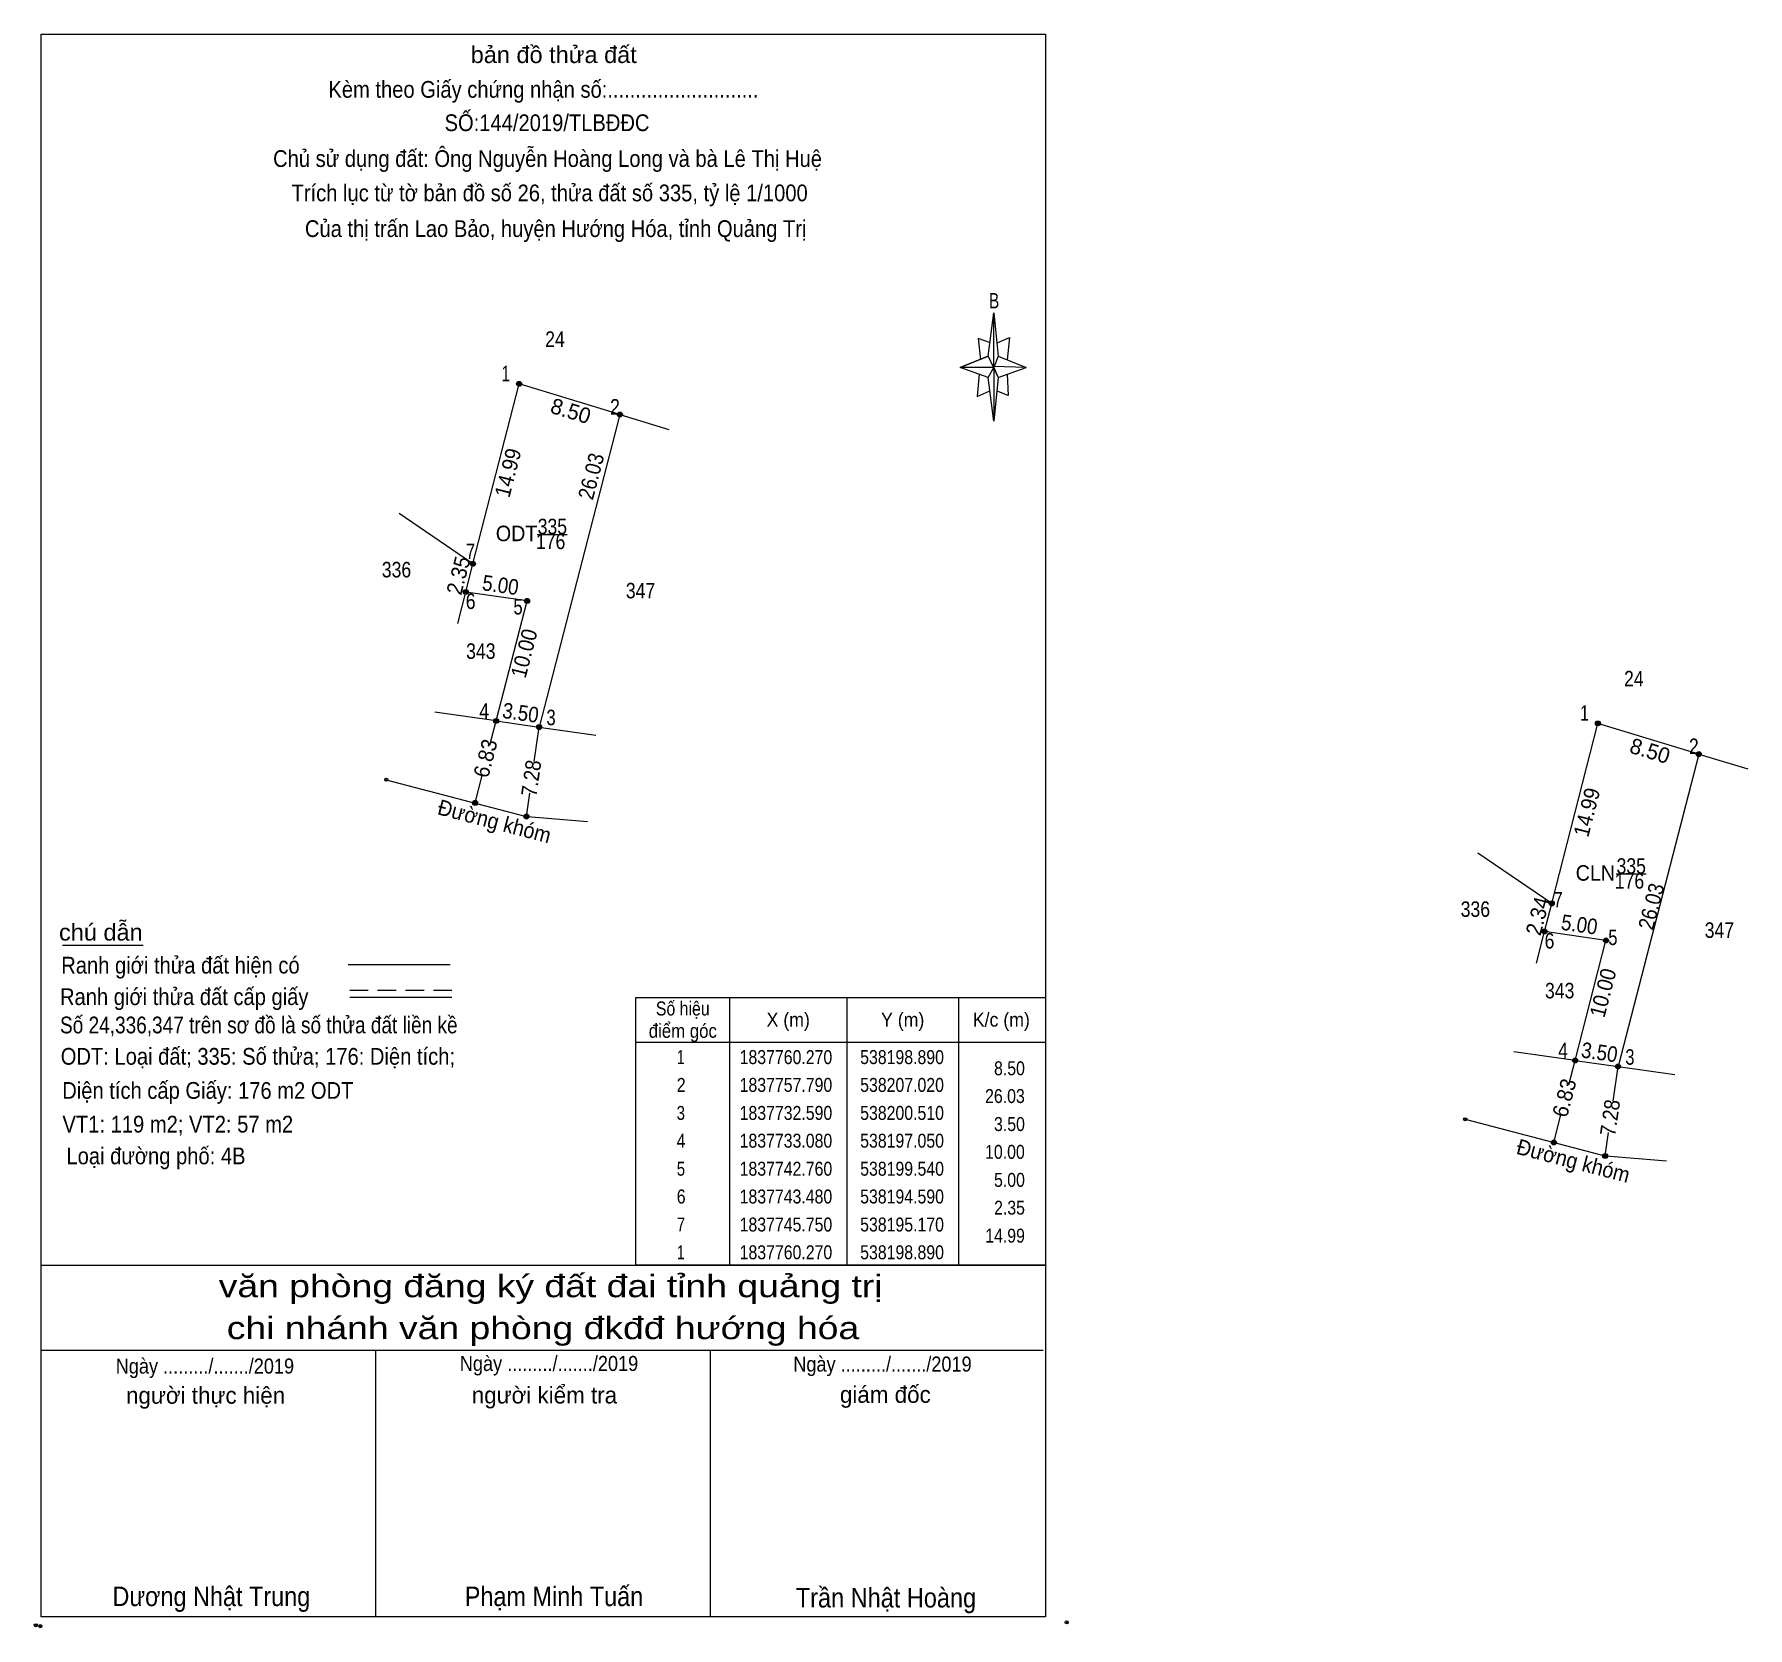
# Model space of a CAD drawing. Header units: metres. Extents: x 538072 to 538211, y 1837687 to 1837815.
import ezdxf
from ezdxf.enums import TextEntityAlignment as Align

# ---------------------------------------------------------------- set-up
doc = ezdxf.new("R2010")
doc.units = ezdxf.units.M
doc.header["$LTSCALE"] = 0.5
doc.header["$PDMODE"] = 32
doc.header["$PDSIZE"] = 0.25
doc.linetypes.add('MEDIUM_DASHED', pattern=[4.5, 3, -1.5])
for name, color, linetype, lineweight in [('17', 7, 'Continuous', 13), ('5', 7, 'Continuous', 13), ('6', 7, 'Continuous', 13), ('63', 7, 'Continuous', 13), ('7', 7, 'Continuous', 13)]:
    doc.layers.add(name, color=color, linetype=linetype, lineweight=lineweight)

msp = doc.modelspace()

# ---------------------------------------------------------------- hatches: boundary and pattern name
at = {"layer": '63'}
for points in [[(538111.78, 1837787.16, 1), (538111.38, 1837787.16, 1)], [(538119.91, 1837784.68, 1), (538119.51, 1837784.68, 1)], [(538108.06, 1837772.64, 1), (538107.66, 1837772.64, 1)], [(538107.48, 1837770.37, 1), (538107.08, 1837770.37, 1)], [(538112.43, 1837769.65, 1), (538112.03, 1837769.65, 1)], [(538109.94, 1837759.97, 1), (538109.54, 1837759.97, 1)], [(538113.4, 1837759.48, 1), (538113, 1837759.48, 1)], [(538198.78, 1837759.78, 1), (538198.38, 1837759.78, 1)], [(538206.91, 1837757.3, 1), (538206.51, 1837757.3, 1)], [(538108.23, 1837753.36, 1), (538107.83, 1837753.36, 1)], [(538112.37, 1837752.27, 1), (538111.97, 1837752.27, 1)], [(538195.06, 1837745.26, 1), (538194.66, 1837745.26, 1)], [(538194.48, 1837742.99, 1), (538194.08, 1837742.99, 1)], [(538199.43, 1837742.27, 1), (538199.03, 1837742.27, 1)], [(538196.94, 1837732.59, 1), (538196.54, 1837732.59, 1)], [(538200.4, 1837732.1, 1), (538200, 1837732.1, 1)], [(538195.23, 1837725.98, 1), (538194.83, 1837725.98, 1)], [(538199.37, 1837724.89, 1), (538198.97, 1837724.89, 1)]]:
    msp.add_hatch(color=256, dxfattribs=at).paths.add_polyline_path(points)

# ---------------------------------------------------------------- linework, layer by layer
at = {"layer": '17'}
msp.add_line((538074.76, 1837741.89), (538081.27, 1837741.89), dxfattribs=at)
at = {"layer": '5'}
for p, q in [((538149.41, 1837789.38), (538149.86, 1837792.88)), ((538149.41, 1837787.66), (538147.16, 1837788.48)), ((538150.22, 1837789.38), (538152.47, 1837788.48)), ((538150.22, 1837787.66), (538149.86, 1837784.16)), ((538150.94, 1837787.94), (538151.03, 1837786.22)), ((538151.03, 1837786.22), (538150.13, 1837786.58)), ((538073.03, 1837716.08), (538154.03, 1837716.08)), ((538073.03, 1837709.24), (538153.85, 1837709.24)), ((538073.03, 1837709.24), (538153.85, 1837709.24)), ((538073.03, 1837709.24), (538153.85, 1837709.24)), ((538100.03, 1837687.73), (538100.03, 1837709.24)), ((538127.03, 1837687.73), (538127.03, 1837709.24))]:
    msp.add_line(p, q, dxfattribs=at)
for points in [[(538073.03, 1837815.35), (538154.03, 1837815.35), (538154.03, 1837687.73), (538073.03, 1837687.73)], [(538149.86, 1837792.88), (538150.22, 1837789.38), (538149.86, 1837788.48)], [(538149.86, 1837788.48), (538147.16, 1837788.48), (538149.41, 1837789.38), (538150.22, 1837787.66), (538152.47, 1837788.48), (538149.86, 1837788.56)], [(538149.86, 1837788.48), (538149.86, 1837784.16), (538149.41, 1837787.66)]]:
    msp.add_lwpolyline(points, close=True, dxfattribs=at)
for points in [[(538149.59, 1837790.46), (538148.6, 1837790.82), (538148.78, 1837789.1)], [(538150.13, 1837790.46), (538151.12, 1837790.9), (538150.94, 1837789.1)], [(538149.86, 1837788.48), (538149.41, 1837789.38), (538147.16, 1837788.48)], [(538149.86, 1837788.48), (538150.22, 1837787.66), (538152.47, 1837788.48)], [(538148.69, 1837787.94), (538148.51, 1837786.14), (538149.5, 1837786.58)], [(538154.03, 1837687.73), (538073.03, 1837687.73), (538073.03, 1837709.24)]]:
    msp.add_lwpolyline(points, dxfattribs=at)
for p in [(538072.61, 1837687.04), (538072.97, 1837686.97)]:
    msp.add_point(p, dxfattribs=at)
at = {"layer": '6'}
for p, q in [((538097.8, 1837740.32), (538106.02, 1837740.32)), ((538097.92, 1837737.69), (538106.15, 1837737.69))]:
    msp.add_line(p, q, dxfattribs=at)
at = {"layer": '6', "linetype": 'MEDIUM_DASHED'}
msp.add_line((538097.92, 1837738.25), (538106.2, 1837738.25), dxfattribs=at)
at = {"layer": '6'}
msp.add_point((538155.74, 1837687.28), dxfattribs=at)
at = {"layer": '63'}
for p, q in [((538128.56, 1837737.68), (538128.56, 1837716.08)), ((538138.01, 1837737.68), (538138.01, 1837716.08)), ((538147.01, 1837737.68), (538147.01, 1837716.08)), ((538121, 1837734.08), (538154.03, 1837734.08))]:
    msp.add_line(p, q, dxfattribs=at)
msp.add_lwpolyline([(538121, 1837737.68), (538154.03, 1837737.68), (538154.03, 1837716.08), (538121, 1837716.08)], close=True, dxfattribs=at)
for centre in [(538111.58, 1837787.16), (538119.71, 1837784.68), (538107.86, 1837772.64), (538107.28, 1837770.37), (538112.23, 1837769.65), (538109.74, 1837759.97), (538113.2, 1837759.48), (538198.58, 1837759.78), (538206.71, 1837757.3), (538108.03, 1837753.36), (538112.17, 1837752.27), (538194.86, 1837745.26), (538194.28, 1837742.99), (538199.23, 1837742.27), (538196.74, 1837732.59), (538200.2, 1837732.1), (538195.03, 1837725.98), (538199.17, 1837724.89)]:
    msp.add_circle(centre, 0.2, dxfattribs=at)
at = {"layer": '7'}
for p, q in [((538107.86, 1837772.64), (538111.58, 1837787.16)), ((538119.71, 1837784.68), (538111.58, 1837787.16)), ((538119.71, 1837784.68), (538123.66, 1837783.48)), ((538107.86, 1837772.64), (538101.9, 1837776.69)), ((538113.04, 1837775.01), (538115.47, 1837775.01)), ((538107.28, 1837770.37), (538107.86, 1837772.64)), ((538106.63, 1837767.83), (538107.28, 1837770.37)), ((538109.74, 1837759.97), (538104.79, 1837760.68)), ((538109.23, 1837758.01), (538109.74, 1837759.97)), ((538109.74, 1837759.97), (538113.2, 1837759.48)), ((538112.8, 1837756.69), (538113.2, 1837759.48)), ((538113.2, 1837759.48), (538117.78, 1837758.83)), ((538194.86, 1837745.26), (538198.58, 1837759.78)), ((538206.71, 1837757.3), (538198.58, 1837759.78)), ((538206.71, 1837757.3), (538200.2, 1837732.1)), ((538206.71, 1837757.3), (538210.66, 1837756.1)), ((538100.87, 1837755.23), (538112.25, 1837752.25)), ((538100.87, 1837755.23), (538112.25, 1837752.25)), ((538108.03, 1837753.36), (538108.6, 1837755.58)), ((538112.17, 1837752.27), (538112.44, 1837754.15)), ((538117.11, 1837751.84), (538112.25, 1837752.25)), ((538194.86, 1837745.26), (538188.9, 1837749.31)), ((538200.04, 1837747.63), (538202.47, 1837747.63)), ((538194.28, 1837742.99), (538194.86, 1837745.26)), ((538193.63, 1837740.45), (538194.28, 1837742.99)), ((538196.74, 1837732.59), (538191.79, 1837733.3)), ((538196.23, 1837730.63), (538196.74, 1837732.59)), ((538196.74, 1837732.59), (538200.2, 1837732.1)), ((538199.8, 1837729.31), (538200.2, 1837732.1)), ((538200.2, 1837732.1), (538204.78, 1837731.45)), ((538187.87, 1837727.85), (538199.25, 1837724.87)), ((538187.87, 1837727.85), (538199.25, 1837724.87)), ((538195.03, 1837725.98), (538195.6, 1837728.2)), ((538199.17, 1837724.89), (538199.44, 1837726.77)), ((538204.11, 1837724.46), (538199.25, 1837724.87))]:
    msp.add_line(p, q, dxfattribs=at)
for points in [[(538119.71, 1837784.68), (538118.2, 1837778.84), (538113.2, 1837759.48)], [(538109.74, 1837759.97), (538112.23, 1837769.65), (538107.28, 1837770.37)], [(538196.74, 1837732.59), (538199.23, 1837742.27), (538194.28, 1837742.99)]]:
    msp.add_lwpolyline(points, dxfattribs=at)
for p in [(538100.87, 1837755.23), (538187.87, 1837727.85)]:
    msp.add_point(p, dxfattribs=at)

# ---------------------------------------------------------------- texts
at = {"layer": '5'}
for s, height, width, p in [('bản đồ thửa đất', 1.35, 1.05, (538114.375, 1837813.03)), ('Kèm theo Giấy chứng nhận số:...........................', 1.35, 0.9, (538113.545, 1837810.23)), ('SỐ:144/2019/TLBĐĐC', 1.35, 0.9, (538113.835, 1837807.54)), ('Chủ sử dụng đất: Ông Nguyễn Hoàng Long và bà Lê Thị Huệ', 1.35, 0.9, (538113.875, 1837804.65)), ('Trích lục từ tờ bản đồ số 26, thửa đất số 335, tỷ lệ 1/1000 ', 1.35, 0.9, (538114.27, 1837801.88)), ('Của thị trấn Lao Bảo, huyện Hướng Hóa, tỉnh Quảng Trị', 1.35, 0.9, (538114.535, 1837799)), ('B', 1.24, 0.75, (538149.885, 1837793.24)), ('văn phòng đăng ký đất đai tỉnh quảng trị', 1.8, 1.25, (538114.125, 1837713.5)), ('chi nhánh văn phòng đkđđ hướng hóa', 1.8, 1.25, (538113.51, 1837710.12)), ('Ngày ........./......./2019', 1.215, 0.9, (538086.245, 1837707.34)), ('Ngày ........./......./2019', 1.215, 0.9, (538113.995, 1837707.55)), ('Ngày ........./......./2019', 1.215, 0.9, (538140.885, 1837707.5)), ('Dương Nhật Trung', 1.57, 0.9, (538086.765, 1837688.59)), ('Phạm Minh Tuấn', 1.57, 0.9, (538114.395, 1837688.59)), ('Trần Nhật Hoàng', 1.575, 0.9, (538141.165, 1837688.48))]:
    msp.add_text(s, height=height, dxfattribs=dict(at, width=width)).set_placement(p, align=Align.CENTER)
for s, p in [('người thực hiện', (538086.3, 1837704.91)), ('người kiểm tra', (538113.625, 1837704.93)), ('giám đốc', (538141.115, 1837704.98))]:
    msp.add_text(s, height=1.35, dxfattribs=at).set_placement(p, align=Align.CENTER)
at = {"layer": '6'}
for s, width, p in [('chú dẫn', 1.05, (538074.48, 1837742.26)), ('Ranh giới thửa đất hiện có ', 0.9, (538074.66, 1837739.6)), ('Ranh giới thửa đất cấp giấy', 0.9, (538074.56, 1837737.06)), ('Số 24,336,347 trên sơ đồ là số thửa đất liền kề', 0.85, (538074.56, 1837734.78)), ('ODT: Loại đất; 335: Số thửa; 176: Diện tích;', 0.9, (538074.62, 1837732.25)), ('Diện tích cấp Giấy: 176 m2 ODT', 0.9, (538074.74, 1837729.5)), ('VT1: 119 m2; VT2: 57 m2', 0.9, (538074.76, 1837726.78)), ('Loại đường phố: 4B', 0.9, (538075.08, 1837724.22))]:
    msp.add_text(s, height=1.35, dxfattribs=dict(at, width=width)).set_placement(p)
at = {"layer": '63'}
for s, height, width, p in [(' 1', 1.25, 0.75, (538110.85, 1837787.37)), (' 2', 1.25, 0.85, (538119.71, 1837784.68)), (' 7', 1.25, 0.8, (538108.03, 1837773.02)), (' 6', 1.25, 0.85, (538108.07, 1837769)), (' 5', 1.25, 0.8, (538111.87, 1837768.56)), (' 4', 1.25, 0.85, (538109.16, 1837760.15)), (' 3', 1.25, 0.8, (538114.53, 1837759.63)), (' 1', 1.25, 0.75, (538197.85, 1837759.99)), (' 2', 1.25, 0.85, (538206.71, 1837757.3)), (' 7', 1.25, 0.8, (538195.74, 1837744.94)), (' 6', 1.25, 0.85, (538195.07, 1837741.62)), (' 5', 1.25, 0.8, (538200.16, 1837741.9)), (' 4', 1.25, 0.85, (538196.16, 1837732.77)), (' 3', 1.25, 0.8, (538201.53, 1837732.25)), ('8.50', 1.125, 0.85, (538152.37, 1837731.4)), ('26.03', 1.125, 0.85, (538152.36, 1837729.16)), ('3.50', 1.125, 0.85, (538152.37, 1837726.9)), ('10.00', 1.125, 0.85, (538152.36, 1837724.66)), ('5.00', 1.125, 0.85, (538152.37, 1837722.4)), ('2.35', 1.12, 0.85, (538152.37, 1837720.16)), ('14.99', 1.125, 0.85, (538152.37, 1837717.9))]:
    msp.add_text(s, height=height, dxfattribs=dict(at, width=width)).set_placement(p, align=Align.RIGHT)
for s, rotation, width, p in [('26.03', 75.515, 0.9, (538117.9953, 1837779.5487)), ('2.35', 75.667, 0.95, (538107.2908, 1837771.5503)), ('26.03', 75.515, 0.9, (538203.4853, 1837744.8587)), ('2.34', 75.667, 0.95, (538194.3272, 1837744.0853))]:
    msp.add_text(s, height=1.25, rotation=rotation, dxfattribs=dict(at, width=width)).set_placement(p, align=Align.CENTER)
for s, width, p in [('Số hiệu', 0.85, (538124.78, 1837736.22)), ('X (m)', 0.95, (538133.285, 1837735.32)), ('Y (m)', 0.95, (538142.515, 1837735.32)), ('K/c (m)', 0.95, (538150.47, 1837735.32)), ('điểm góc', 0.9, (538124.785, 1837734.42)), (' 1', 0.75, (538124.465, 1837732.3)), ('1837760.270', 0.85, (538133.1, 1837732.3)), ('538198.890', 0.85, (538142.465, 1837732.3)), (' 2', 0.85, (538124.475, 1837730.06)), ('1837757.790', 0.85, (538133.1, 1837730.06)), ('538207.020', 0.85, (538142.465, 1837730.06)), (' 3', 0.8, (538124.455, 1837727.8)), ('1837732.590', 0.85, (538133.1, 1837727.8)), ('538200.510', 0.85, (538142.465, 1837727.8)), (' 4', 0.85, (538124.465, 1837725.56)), ('1837733.080', 0.85, (538133.1, 1837725.56)), ('538197.050', 0.85, (538142.465, 1837725.56)), (' 5', 0.8, (538124.465, 1837723.3)), ('1837742.760', 0.85, (538133.1, 1837723.3)), ('538199.540', 0.85, (538142.465, 1837723.3)), (' 6', 0.85, (538124.475, 1837721.06)), ('1837743.480', 0.85, (538133.1, 1837721.06)), ('538194.590', 0.85, (538142.465, 1837721.06)), (' 7', 0.8, (538124.465, 1837718.8)), ('1837745.750', 0.85, (538133.1, 1837718.8)), ('538195.170', 0.85, (538142.465, 1837718.8)), (' 1', 0.75, (538124.465, 1837716.56)), ('1837760.270', 0.85, (538133.1, 1837716.56)), ('538198.890', 0.85, (538142.465, 1837716.56))]:
    msp.add_text(s, height=1.125, dxfattribs=dict(at, width=width)).set_placement(p, align=Align.CENTER)
at = {"layer": '7'}
for s, width, p in [('24', 0.85, (538114.475, 1837790.14)), ('335', 0.85, (538114.265, 1837775.03)), ('ODT', 0.95, (538111.38, 1837774.47)), ('176', 0.85, (538114.125, 1837773.83)), ('336', 0.85, (538101.695, 1837771.55)), ('347', 0.85, (538121.375, 1837769.86)), ('343', 0.85, (538108.495, 1837764.98)), ('24', 0.85, (538201.475, 1837762.76)), ('CLN', 0.95, (538198.375, 1837747.09)), ('335', 0.85, (538201.265, 1837747.65)), ('176', 0.85, (538201.125, 1837746.45)), ('336', 0.85, (538188.695, 1837744.17)), ('347', 0.85, (538208.375, 1837742.48)), ('343', 0.85, (538195.495, 1837737.6))]:
    msp.add_text(s, height=1.25, dxfattribs=dict(at, width=width)).set_placement(p, align=Align.CENTER)
for p in [(538115.5677, 1837784.374), (538202.5977, 1837756.964)]:
    msp.add_text('8.50', height=1.25, rotation=343.036, dxfattribs=at).set_placement(p, align=Align.CENTER)
for s, rotation, width, p in [('14.99', 75.618, 0.95, (538111.2884, 1837779.8348)), ('5.00', 351.879, 0.9, (538109.9967, 1837770.3193)), ('10.00', 75.618, 0.95, (538112.591, 1837765.2748)), ('3.50', 351.879, 0.9, (538111.6167, 1837760.0193)), ('6.83', 75.496, 0.95, (538109.4738, 1837756.8035)), ('7.28', 81.87, 0.9, (538113.1774, 1837755.2716)), ('14.99', 75.618, 0.95, (538198.2884, 1837752.4548)), ('Đường khóm', 345.326, 0.95, (538109.4417, 1837751.2762)), ('5.00', 351.879, 0.9, (538196.9967, 1837742.9393)), ('10.00', 75.618, 0.95, (538199.591, 1837737.8948)), ('3.50', 351.879, 0.9, (538198.6167, 1837732.6393)), ('6.83', 75.496, 0.95, (538196.4738, 1837729.4235)), ('7.28', 81.87, 0.9, (538200.1774, 1837727.8916)), ('Đường khóm', 345.326, 0.95, (538196.4417, 1837723.8962))]:
    msp.add_text(s, height=1.25, rotation=rotation, dxfattribs=dict(at, width=width)).set_placement(p, align=Align.CENTER)

doc.saveas('drawing.dxf')
